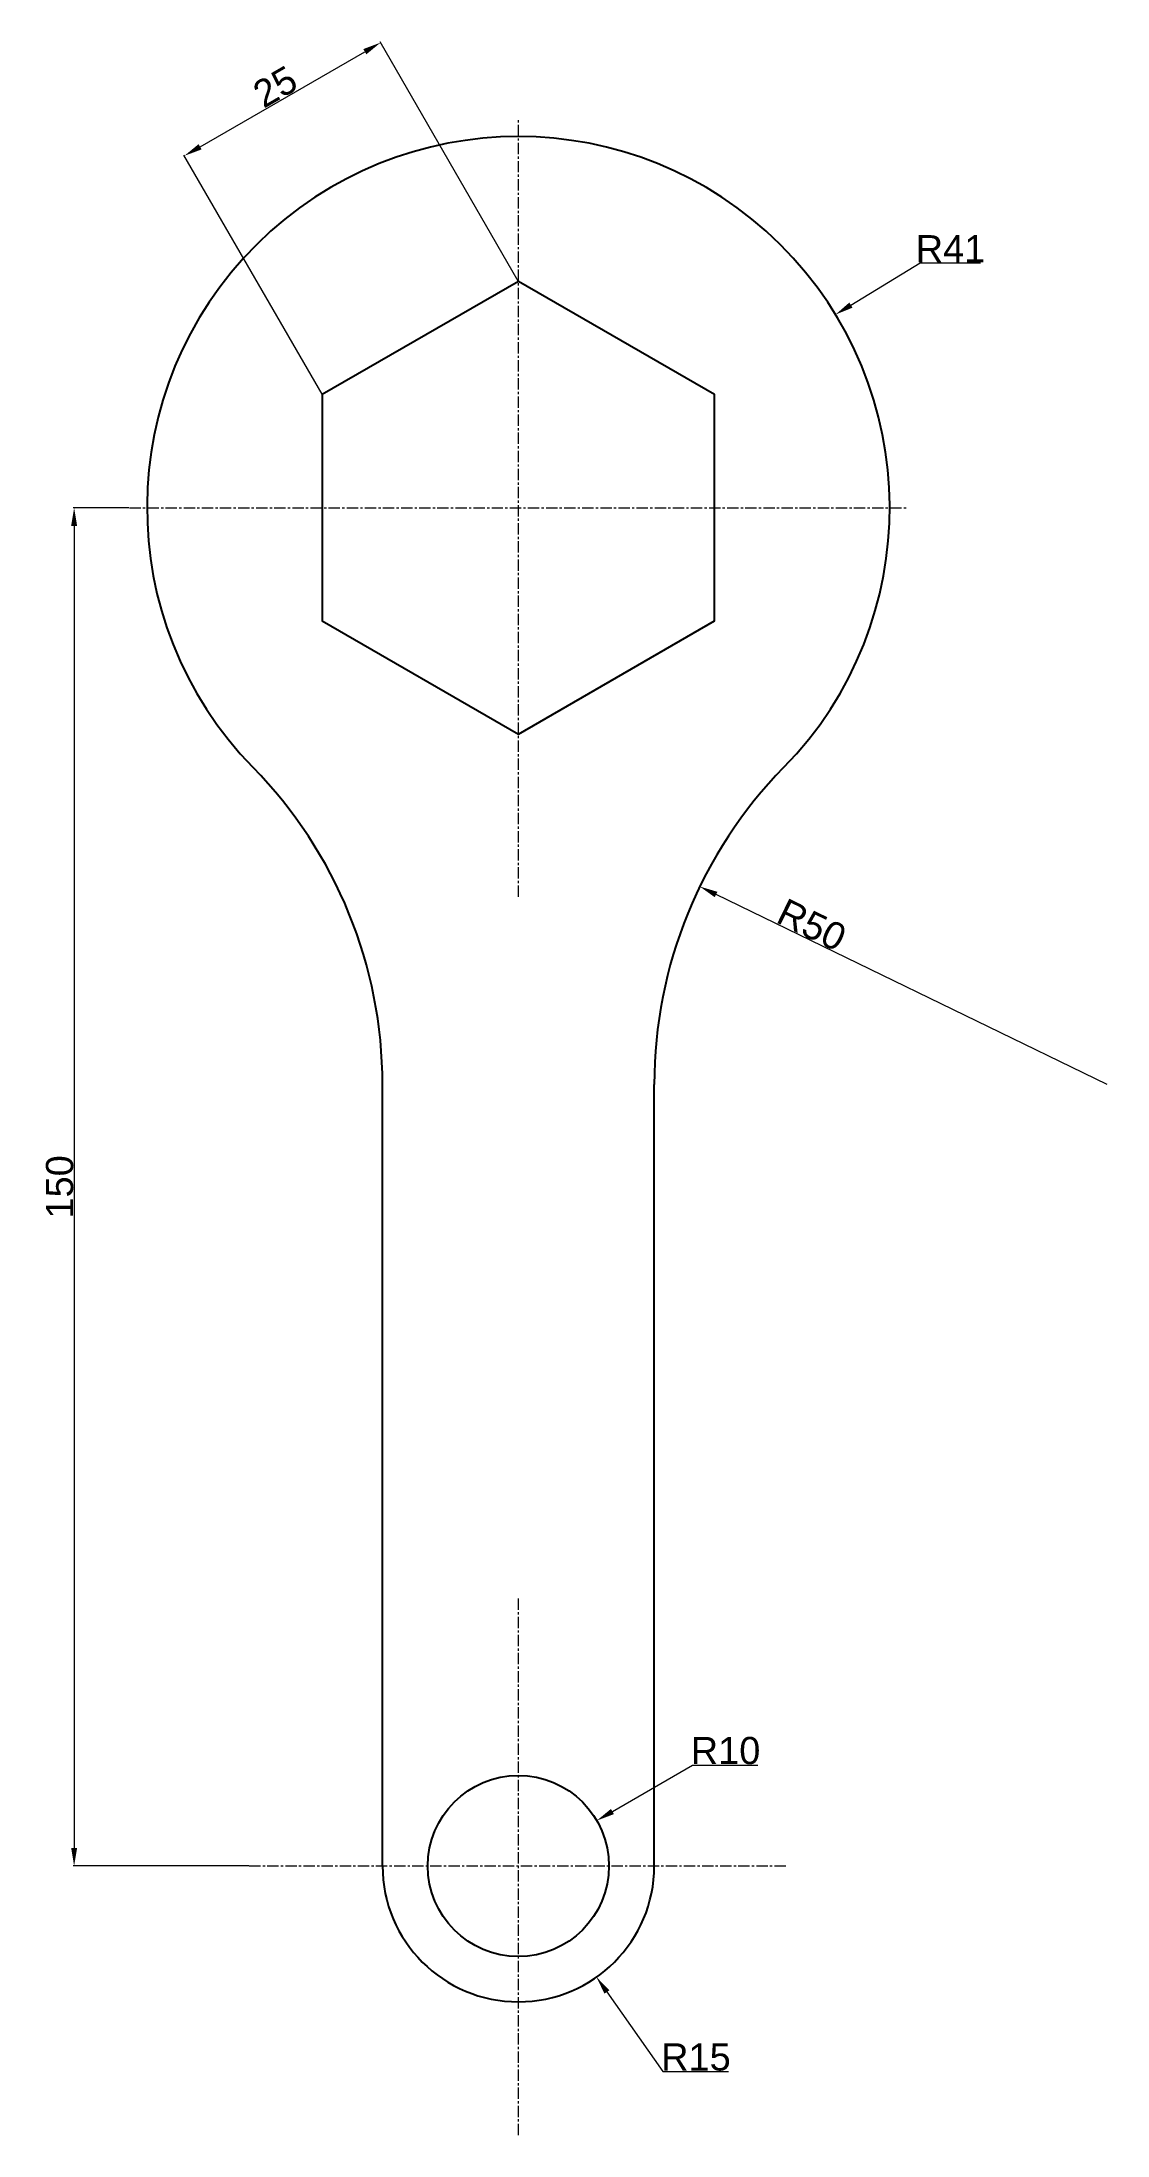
# Model space of a CAD drawing. Header units: millimetres. Extents: x -53 to 65, y -180 to 51.
import ezdxf

# ---------------------------------------------------------------- set-up
doc = ezdxf.new("R2010")
doc.units = ezdxf.units.MM
doc.header["$MEASUREMENT"] = 0
doc.linetypes.add('CENTER', pattern=[2, 1.25, -0.25, 0.25, -0.25])
doc.layers.add('AM_5', color=3, linetype='Continuous', lineweight=15)
doc.layers.add('AM_7', color=4, linetype='CENTER', lineweight=15)
doc.styles.get("Standard").update_dxf_attribs({"font": 'arial.ttf'})
doc.dimstyles.new('AM_ANSI$0', dxfattribs={"dimtxt": 3, "dimasz": 2, "dimexe": 0.1, "dimexo": 0.05, "dimgap": 0.06, "dimtad": 1, "dimtoh": 1, "dimdec": 3, "dimzin": 9, "dimdsep": 46, "dimtxsty": 'Standard', "dimcen": 0, "dimclrd": 256, "dimclre": 256, "dimclrt": 2, "dimadec": 0, "dimazin": 2, "dimtp": 0.1, "dimtm": 0.1, "dimtfac": 0.71, "dimtdec": 3, "dimtofl": 0, "dimtmove": 0, "dimatfit": 3, "dimfxl": 1, "dimtolj": 1, "dimtzin": 7, "dimlwd": -1, "dimlwe": -1, "dimarcsym": 1})
doc.dimstyles.new('AM_ANSI$4', dxfattribs={"dimtxt": 3, "dimasz": 2, "dimexe": 0.1, "dimexo": 0.05, "dimgap": 0.06, "dimtad": 1, "dimtoh": 1, "dimdec": 3, "dimzin": 9, "dimdsep": 46, "dimtxsty": 'Standard', "dimcen": 0, "dimclrd": 256, "dimclre": 256, "dimclrt": 2, "dimadec": 0, "dimazin": 2, "dimtp": 0.1, "dimtm": 0.1, "dimtfac": 0.71, "dimtdec": 3, "dimtofl": 0, "dimtmove": 0, "dimatfit": 0, "dimfxl": 1, "dimtolj": 1, "dimtzin": 7, "dimlwd": -1, "dimlwe": -1, "dimarcsym": 1})

# ---------------------------------------------------------------- blocks, each defined once
blk = doc.blocks.new('*D6')
at = {"layer": 'AM_5', "transparency": 16777216}
for p, q in [((36.72, 22.38), (44.36, 27.04)), ((44.36, 27.04), (51.01, 27.04))]:
    blk.add_line(p, q, dxfattribs=at)
blk.add_solid([(36.54, 22.67), (36.89, 22.1), (35.01, 21.34)], dxfattribs=at)
at = {"layer": 'Defpoints', "color": 0, "transparency": 16777216}
for p in [(35.01, 21.34), (0, 0)]:
    blk.add_point(p, dxfattribs=at)
at = {"layer": 'AM_5', "color": 2, "transparency": 16777216, "insert": (47.71, 28.61), "char_height": 3, "attachment_point": 5}
blk.add_mtext('\\A1;R41', dxfattribs=at)
blk = doc.blocks.new('*D7')
at = {"layer": 'AM_5', "transparency": 16777216}
blk.add_line((65, -63.69), (21.83, -42.71), dxfattribs=at)
blk.add_solid([(21.97, -42.41), (21.68, -43.01), (20.03, -41.83)], dxfattribs=at)
at = {"layer": 'Defpoints', "color": 0, "transparency": 16777216}
for p in [(20.03, -41.83), (65, -63.69)]:
    blk.add_point(p, dxfattribs=at)
at = {"layer": 'AM_5', "color": 2, "transparency": 16777216, "insert": (32.39, -46.07), "char_height": 3, "attachment_point": 5, "rotation": 334.0818}
blk.add_mtext('\\A1;R50', dxfattribs=at)
blk = doc.blocks.new('*D8')
at = {"layer": 'AM_5', "transparency": 16777216}
for p, q in [((9.77, -163.91), (15.95, -172.7)), ((15.95, -172.7), (23.2, -172.7))]:
    blk.add_line(p, q, dxfattribs=at)
blk.add_solid([(10.05, -163.72), (9.5, -164.1), (8.62, -162.27)], dxfattribs=at)
at = {"layer": 'Defpoints', "color": 0, "transparency": 16777216}
for p in [(0, -150), (8.62, -162.27)]:
    blk.add_point(p, dxfattribs=at)
at = {"layer": 'AM_5', "color": 2, "transparency": 16777216, "insert": (19.6, -171.11), "char_height": 3, "attachment_point": 5}
blk.add_mtext('\\A1;R15', dxfattribs=at)
blk = doc.blocks.new('*D9')
at = {"layer": 'AM_5', "transparency": 16777216}
for p, q in [((10.38, -143.99), (19.23, -138.86)), ((19.23, -138.86), (26.45, -138.86))]:
    blk.add_line(p, q, dxfattribs=at)
blk.add_solid([(10.22, -143.7), (10.55, -144.27), (8.65, -144.99)], dxfattribs=at)
at = {"layer": 'Defpoints', "color": 0, "transparency": 16777216}
for p in [(8.65, -144.99), (0, -150)]:
    blk.add_point(p, dxfattribs=at)
at = {"layer": 'AM_5', "color": 2, "transparency": 16777216, "insert": (22.87, -137.27), "char_height": 3, "attachment_point": 5}
blk.add_mtext('\\A1;R10', dxfattribs=at)
blk = doc.blocks.new('*D10')
at = {"layer": 'AM_5', "transparency": 16777216}
for p, q in [((-43, 0), (-49.15, 0)), ((-49.05, -2), (-49.05, -148)), ((-29.77, -150), (-49.15, -150))]:
    blk.add_line(p, q, dxfattribs=at)
for points in [[(-49.38, -2), (-48.72, -2), (-49.05, 0)], [(-49.38, -148), (-48.72, -148), (-49.05, -150)]]:
    blk.add_solid(points, dxfattribs=at)
at = {"layer": 'Defpoints', "color": 0, "transparency": 16777216}
for p in [(-42.95, 0), (-49.05, -150), (-29.72, -150)]:
    blk.add_point(p, dxfattribs=at)
at = {"layer": 'AM_5', "color": 2, "transparency": 16777216, "insert": (-50.64, -75), "char_height": 3, "attachment_point": 5, "rotation": 90}
blk.add_mtext('\\A1;150', dxfattribs=at)
blk = doc.blocks.new('*D11')
at = {"layer": 'AM_5', "transparency": 16777216}
for p, q in [((-0.02, 25.04), (-15.27, 51.46)), ((-35.14, 39.87), (-16.96, 50.37)), ((-21.68, 12.54), (-36.93, 38.96))]:
    blk.add_line(p, q, dxfattribs=at)
for points in [[(-17.12, 50.66), (-16.79, 50.08), (-15.22, 51.37)], [(-35.31, 40.16), (-34.98, 39.58), (-36.88, 38.87)]]:
    blk.add_solid(points, dxfattribs=at)
at = {"layer": 'Defpoints', "color": 0, "transparency": 16777216}
for p in [(-15.22, 51.37), (0, 25), (-21.65, 12.5)]:
    blk.add_point(p, dxfattribs=at)
at = {"layer": 'AM_5', "color": 2, "transparency": 16777216, "insert": (-26.85, 46.5), "char_height": 3, "attachment_point": 5, "rotation": 30}
blk.add_mtext('\\A1;25', dxfattribs=at)

msp = doc.modelspace()

# ---------------------------------------------------------------- linework, layer by layer
for p, q in [((-15, -150), (-15, -63.6867)), ((15, -150), (15, -63.6867))]:
    msp.add_line(p, q)
msp.add_lwpolyline([(-21.6506, 12.5), (-21.6506, -12.5), (0, -25), (21.6506, -12.5), (21.6506, 12.5), (0, 25)], close=True)
msp.add_circle((0, -150), 10)
for centre, radius, start, end in [((0, 0), 41, 315.584691, 224.415309), ((-65, -63.6867), 50, 0, 44.415309), ((65, -63.6867), 50, 135.584691, 180), ((0, -150), 15, 180, 0)]:
    msp.add_arc(centre, radius, start, end)
at = {"layer": 'AM_7'}
for p, q in [((0, -42.9507), (0, 42.9507)), ((-42.9507, 0), (42.9507, 0)), ((0, -179.7244), (0, -120.2756)), ((-29.7244, -150), (29.7244, -150))]:
    msp.add_line(p, q, dxfattribs=at)

# ---------------------------------------------------------------- dimensions: what is measured, and where the dimension line sits
at = {"layer": 'AM_5'}
dim = msp.add_aligned_dim(p1=(-21.6506, 12.5), p2=(0, 25), distance=30.4499, dimstyle='AM_ANSI$0', override={"dimpost": ''}, dxfattribs=at)
dim.commit()
dim.dimension.update_dxf_attribs({"geometry": '*D11', "text_midpoint": (-26.8461, 46.4988)})
dim = msp.add_radius_dim(center=(0, 0), mpoint=(35.0076, 21.3418), dimstyle='AM_ANSI$4', override={"dimpost": ''}, dxfattribs=at)
dim.commit()
dim.dimension.update_dxf_attribs({"geometry": '*D6', "text_midpoint": (47.7133, 27.0425), "dimtype": 164})
dim = msp.add_linear_dim(base=(-49.0505, -150), p1=(-42.9507, 0), p2=(-29.7244, -150), angle=90, dimstyle='AM_ANSI$0', override={"dimpost": ''}, dxfattribs=at)
dim.commit()
dim.dimension.update_dxf_attribs({"geometry": '*D10', "text_midpoint": (-50.6423, -75)})
for center, mpoint, picture, middle in [((65, -63.6867), (20.0291, -41.8324), '*D7', (31.6929, -47.5006)), ((0, -150), (8.6536, -144.9886), '*D9', (22.8675, -138.8646)), ((0, -150), (8.6239, -162.2731), '*D8', (19.604, -172.6971))]:
    dim = msp.add_radius_dim(center=center, mpoint=mpoint, dimstyle='AM_ANSI$4', dxfattribs=at)
    dim.commit()
    dim.dimension.update_dxf_attribs({"geometry": picture, "text_midpoint": middle, "dimtype": 164})

doc.saveas('drawing.dxf')
